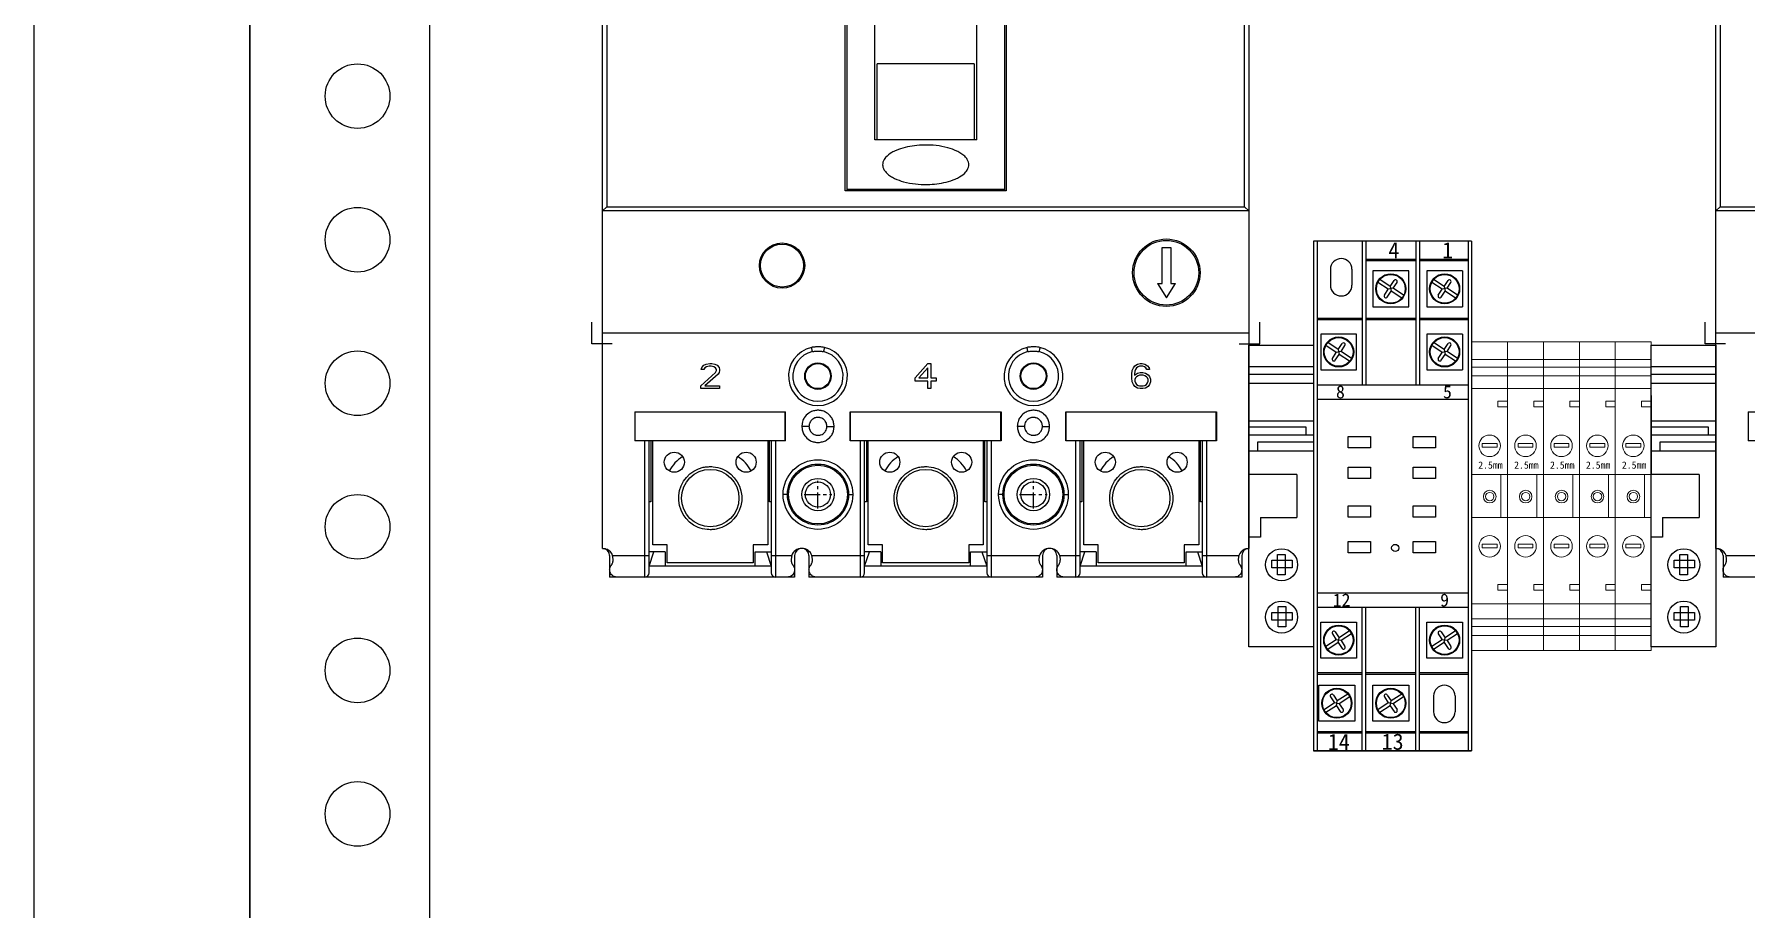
# Model space of a CAD drawing. Extents: x 1413997 to 1414797, y 398094 to 400294.
# Drawn here: x 1413996.5 to 1414234.8, y 399116 to 399237.8 of the extents above; entities that cross this region are included whole.
import ezdxf

# ---------------------------------------------------------------- set-up
doc = ezdxf.new("R2010")
doc.units = 0
doc.header["$MEASUREMENT"] = 0
doc.linetypes.add('CENTER', pattern=[2, 1.25, -0.25, 0.25, -0.25])
for name, color, linetype in [('LY-JS-BJ', 7, 'Continuous'), ('LY-JS-YQJ', 7, 'Continuous'), ('LY-SJ-YQJ', 7, 'Continuous'), ('布置图', 20, 'Continuous')]:
    doc.layers.add(name, color=color, linetype=linetype)
doc.layers.add('LY-二次控制图', color=7, linetype='Continuous', lineweight=18)

# ---------------------------------------------------------------- blocks, each defined once
blk = doc.blocks.new('HH52P')
at = {"layer": 'LY-JS-YQJ'}
for p, q in [((0, 71), (0, 0)), ((22, 71), (0, 71)), ((0, 71), (0, 68.5)), ((0.5, 71), (0.5, 0)), ((6.75, 71), (6.75, 51)), ((7.25, 71), (7.25, 51)), ((14.25, 71), (14.25, 51)), ((14.75, 71), (14.75, 51)), ((21.5, 71), (21.5, 0)), ((22, 71), (22, 0)), ((2.34, 67.09), (2.34, 64.88)), ((5.34, 67.09), (5.34, 64.88)), ((7.25, 68.5), (14.25, 68.5)), ((7.25, 68.3), (14.25, 68.3)), ((8.24, 66.87), (8.24, 61.87)), ((13.24, 66.87), (8.24, 66.87)), ((13.24, 61.87), (13.24, 66.87)), ((14.75, 68.5), (21.5, 68.5)), ((14.75, 68.3), (21.5, 68.3)), ((20.74, 66.87), (15.74, 66.87)), ((15.74, 66.87), (15.74, 61.87)), ((20.74, 66.87), (20.74, 61.87)), ((10.4, 64.3), (8.95, 65.27)), ((10.67, 64.71), (9.21, 65.67)), ((11.07, 64.44), (10.4, 64.3)), ((10.67, 64.71), (11.21, 65.53)), ((10.67, 64.71), (10.8, 64.04)), ((11.07, 64.44), (11.61, 65.26)), ((12.53, 63.48), (11.07, 64.44)), ((17.9, 64.3), (16.45, 65.27)), ((18.17, 64.71), (16.71, 65.67)), ((18.57, 64.44), (17.9, 64.3)), ((18.17, 64.71), (18.71, 65.53)), ((18.17, 64.71), (18.3, 64.04)), ((18.57, 64.44), (19.11, 65.26)), ((20.03, 63.48), (18.57, 64.44)), ((9.86, 63.48), (10.4, 64.3)), ((10.26, 63.22), (10.8, 64.04)), ((12.26, 63.08), (10.8, 64.04)), ((17.36, 63.48), (17.9, 64.3)), ((17.76, 63.22), (18.3, 64.04)), ((19.76, 63.08), (18.3, 64.04)), ((0.5, 60.3), (6.75, 60.3)), ((0.5, 60.1), (6.75, 60.1)), ((7.25, 60.3), (14.25, 60.3)), ((7.25, 60.1), (14.25, 60.1)), ((8.24, 61.87), (13.24, 61.87)), ((14.75, 60.3), (21.5, 60.3)), ((14.75, 60.1), (21.5, 60.1)), ((15.74, 61.87), (20.74, 61.87)), ((0.99, 58.07), (0.99, 53.07)), ((5.99, 58.07), (0.99, 58.07)), ((5.99, 53.07), (5.99, 58.07)), ((15.74, 58.07), (15.74, 53.07)), ((20.74, 58.07), (15.74, 58.07)), ((20.74, 58.07), (20.74, 53.07)), ((3.15, 55.51), (1.7, 56.47)), ((3.42, 55.91), (1.96, 56.87)), ((2.61, 54.68), (3.15, 55.51)), ((3.01, 54.42), (3.55, 55.24)), ((3.82, 55.64), (3.15, 55.51)), ((3.42, 55.91), (3.96, 56.73)), ((3.42, 55.91), (3.55, 55.24)), ((5.01, 54.28), (3.55, 55.24)), ((3.82, 55.64), (4.36, 56.46)), ((5.28, 54.68), (3.82, 55.64)), ((17.9, 55.51), (16.45, 56.47)), ((18.17, 55.91), (16.71, 56.87)), ((17.36, 54.68), (17.9, 55.51)), ((17.76, 54.42), (18.3, 55.24)), ((18.57, 55.64), (17.9, 55.51)), ((18.17, 55.91), (18.71, 56.73)), ((18.17, 55.91), (18.3, 55.24)), ((19.76, 54.28), (18.3, 55.24)), ((18.57, 55.64), (19.11, 56.46)), ((20.03, 54.68), (18.57, 55.64)), ((0.99, 53.07), (5.99, 53.07)), ((15.74, 53.07), (20.74, 53.07)), ((0.5, 51), (21.5, 51)), ((0.5, 49), (21.5, 49)), ((0.5, 22), (21.5, 22)), ((0.5, 20), (21.5, 20)), ((6.75, 0), (6.75, 20)), ((7.25, 0), (7.25, 20)), ((14.25, 0), (14.25, 20)), ((14.75, 0), (14.75, 20)), ((0.99, 17.93), (5.99, 17.93)), ((0.99, 12.93), (0.99, 17.93)), ((5.01, 16.72), (3.55, 15.76)), ((5.99, 17.93), (5.99, 12.93)), ((15.74, 17.93), (20.74, 17.93)), ((15.74, 12.93), (15.74, 17.93)), ((19.76, 16.72), (18.3, 15.76)), ((20.74, 17.93), (20.74, 12.93)), ((3.15, 15.49), (1.7, 14.53)), ((3.42, 15.09), (1.96, 14.13)), ((2.61, 16.32), (3.15, 15.49)), ((3.01, 16.58), (3.55, 15.76)), ((3.82, 15.36), (3.15, 15.49)), ((3.42, 15.09), (3.55, 15.76)), ((3.42, 15.09), (3.96, 14.27)), ((5.28, 16.32), (3.82, 15.36)), ((3.82, 15.36), (4.36, 14.54)), ((17.9, 15.49), (16.45, 14.53)), ((18.17, 15.09), (16.71, 14.13)), ((17.36, 16.32), (17.9, 15.49)), ((17.76, 16.58), (18.3, 15.76)), ((18.57, 15.36), (17.9, 15.49)), ((18.17, 15.09), (18.3, 15.76)), ((18.17, 15.09), (18.71, 14.27)), ((20.03, 16.32), (18.57, 15.36)), ((18.57, 15.36), (19.11, 14.54)), ((5.99, 12.93), (0.99, 12.93)), ((20.74, 12.93), (15.74, 12.93)), ((0.5, 10.9), (6.75, 10.9)), ((0.5, 10.7), (6.75, 10.7)), ((7.25, 10.9), (14.25, 10.9)), ((7.25, 10.7), (14.25, 10.7)), ((14.75, 10.9), (21.5, 10.9)), ((14.75, 10.7), (21.5, 10.7)), ((0.74, 9.13), (5.74, 9.13)), ((0.74, 4.13), (0.74, 9.13)), ((2.36, 7.52), (2.9, 6.7)), ((2.76, 7.78), (3.3, 6.96)), ((4.76, 7.92), (3.3, 6.96)), ((5.03, 7.52), (3.57, 6.56)), ((5.74, 9.13), (5.74, 4.13)), ((8.24, 4.13), (8.24, 9.13)), ((8.24, 9.13), (13.24, 9.13)), ((9.86, 7.52), (10.4, 6.7)), ((10.26, 7.78), (10.8, 6.96)), ((12.26, 7.92), (10.8, 6.96)), ((12.53, 7.52), (11.07, 6.56)), ((13.24, 9.13), (13.24, 4.13)), ((16.7, 7.65), (16.7, 5.44)), ((19.7, 7.65), (19.7, 5.44)), ((2.9, 6.7), (1.45, 5.73)), ((3.17, 6.29), (1.71, 5.33)), ((3.57, 6.56), (2.9, 6.7)), ((3.17, 6.29), (3.3, 6.96)), ((3.17, 6.29), (3.71, 5.47)), ((3.57, 6.56), (4.11, 5.74)), ((10.4, 6.7), (8.95, 5.73)), ((10.67, 6.29), (9.21, 5.33)), ((11.07, 6.56), (10.4, 6.7)), ((10.67, 6.29), (10.8, 6.96)), ((10.67, 6.29), (11.21, 5.47)), ((11.07, 6.56), (11.61, 5.74)), ((0.5, 2.7), (6.75, 2.7)), ((0.5, 2.5), (6.75, 2.5)), ((5.74, 4.13), (0.74, 4.13)), ((7.25, 2.7), (14.25, 2.7)), ((7.25, 2.5), (14.25, 2.5)), ((13.24, 4.13), (8.24, 4.13)), ((14.75, 2.7), (21.5, 2.7)), ((14.75, 2.5), (21.5, 2.5)), ((0, 0), (22, 0)), ((22, 0), (0, 0))]:
    blk.add_line(p, q, dxfattribs=at)
for points in [[(4.81, 43.81), (7.91, 43.81), (7.91, 42.22), (4.81, 42.22)], [(13.87, 43.81), (16.97, 43.81), (16.97, 42.22), (13.87, 42.22)], [(4.81, 39.53), (7.91, 39.53), (7.91, 37.95), (4.81, 37.95)], [(13.87, 39.53), (16.97, 39.53), (16.97, 37.95), (13.87, 37.95)], [(4.81, 34.15), (7.91, 34.15), (7.91, 32.57), (4.81, 32.57)], [(13.87, 34.15), (16.97, 34.15), (16.97, 32.57), (13.87, 32.57)], [(4.81, 29.16), (7.91, 29.16), (7.91, 27.58), (4.81, 27.58)], [(13.87, 29.16), (16.97, 29.16), (16.97, 27.58), (13.87, 27.58)]]:
    blk.add_lwpolyline(points, close=True, dxfattribs=at)
for centre, radius in [((10.74, 64.37), 2.09), ((10.74, 64.37), 2), ((18.24, 64.37), 2.09), ((18.24, 64.37), 2), ((3.49, 55.57), 2.09), ((3.49, 55.57), 2), ((18.24, 55.57), 2.09), ((18.24, 55.57), 2), ((11.36, 28.27), 0.5), ((3.49, 15.43), 2.09), ((3.49, 15.43), 2), ((18.24, 15.43), 2.09), ((18.24, 15.43), 2), ((3.24, 6.63), 2.09), ((3.24, 6.63), 2), ((10.74, 6.63), 2.09), ((10.74, 6.63), 2)]:
    blk.add_circle(centre, radius, dxfattribs=at)
for centre, radius, start, end in [((3.84, 67.09), 1.5, 0, 180), ((3.84, 64.88), 1.5, 180, 0), ((11.41, 65.39), 0.24, 326.5949, 146.5949), ((18.91, 65.39), 0.24, 326.5949, 146.5949), ((10.06, 63.35), 0.24, 146.5949, 326.5949), ((17.56, 63.35), 0.24, 146.5949, 326.5949), ((4.16, 56.6), 0.24, 326.5949, 146.5949), ((18.91, 56.6), 0.24, 326.5949, 146.5949), ((2.81, 54.55), 0.24, 146.5949, 326.5949), ((17.56, 54.55), 0.24, 146.5949, 326.5949), ((2.81, 16.45), 0.24, 33.4051, 213.4051), ((17.56, 16.45), 0.24, 33.4051, 213.4051), ((4.16, 14.4), 0.24, 213.4051, 33.4051), ((18.91, 14.4), 0.24, 213.4051, 33.4051), ((2.56, 7.65), 0.24, 33.4051, 213.4051), ((10.06, 7.65), 0.24, 33.4051, 213.4051), ((18.2, 7.65), 1.5, 0, 180), ((3.91, 5.61), 0.24, 213.4051, 33.4051), ((11.41, 5.61), 0.24, 213.4051, 33.4051), ((18.2, 5.44), 1.5, 180, 0)]:
    blk.add_arc(centre, radius, start, end, dxfattribs=at)
for s, insert, char_height, width, attachment_point in [('{\\fSimSun|b0|i0|c134|p2;4}', (10.4, 70.88), 2.25, 1.0919, 1), ('{\\fSimSun|b0|i0|c134|p2;1}', (17.9, 70.88), 2.25, 1.0919, 1), ('{\\fSimSun|b0|i0|c134|p2;8}', (3.12, 50.91), 1.8, 0.8735, 1), ('{\\fSimSun|b0|i0|c134|p2;5}', (18.02, 50.91), 1.8, 0.8735, 1), ('{\\fSimSun|b0|i0|c134|p2;12}', (2.68, 21.91), 1.8, 0.8735, 1), ('{\\fSimSun|b0|i0|c134|p2;9}', (17.62, 21.91), 1.8, 0.8735, 1), ('{\\fSimSun|b0|i0|c134|p2;14}', (1.97, 0.12), 2.25, 1.0919, 7), ('{\\fSimSun|b0|i0|c134|p2;13}', (9.47, 0.12), 2.25, 1.0919, 7)]:
    blk.add_mtext(s, dxfattribs=dict(at, insert=insert, char_height=char_height, width=width, attachment_point=attachment_point))
blk = doc.blocks.new('端子堵头')
at = {"layer": 'LY-JS-YQJ'}
for p, q in [((0, 39.03), (9, 39.03)), ((0, 37.96), (9, 37.96)), ((0, 36.73), (9, 36.73)), ((0, 35), (0, 24)), ((9, 35), (9, 24)), ((9, 34.58), (9, 33.47)), ((0, 31.48), (9, 31.48)), ((7.97, 30.59), (0, 30.59)), ((0, 29.53), (9, 29.53)), ((7.97, 29.53), (7.97, 30.59)), ((0, 27.32), (9, 27.32)), ((1.25, 27.32), (1.25, 28.56)), ((1.25, 28.56), (9, 28.56)), ((6.66, 24), (0, 24)), ((6.66, 24), (6.66, 18)), ((1.59, 18), (1.59, 15.27)), ((1.59, 18), (6.66, 18)), ((1.59, 15.27), (0, 15.27))]:
    blk.add_line(p, q, dxfattribs=at)
for points in [[(0, 42), (9, 42), (9, 0), (0, 0)], [(3.2, 12.05), (6.01, 12.05), (6.01, 10.99), (3.2, 10.99)], [(5.06, 12.84), (5.06, 10.03), (3.99, 10.03), (3.99, 12.84)], [(5.13, 5.6), (5.13, 2.79), (4.06, 2.79), (4.06, 5.6)], [(3.2, 4.76), (6.01, 4.76), (6.01, 3.69), (3.2, 3.69)]]:
    blk.add_lwpolyline(points, close=True, dxfattribs=at)
for centre in [(4.54, 11.43), (4.54, 4.14)]:
    blk.add_circle(centre, 2.23, dxfattribs=at)
blk = doc.blocks.new('A$C567806E4')
for p, q in [((0, 40.53), (5, 40.53)), ((5, 40.53), (10, 40.53)), ((10, 40.53), (15, 40.53)), ((15, 40.53), (20, 40.53)), ((20, 40.53), (25, 40.53)), ((0, 39.46), (5, 39.46)), ((0, 38.23), (5, 38.23)), ((5, 39.46), (10, 39.46)), ((5, 38.23), (10, 38.23)), ((10, 39.46), (15, 39.46)), ((10, 38.23), (15, 38.23)), ((15, 39.46), (20, 39.46)), ((15, 38.23), (20, 38.23)), ((20, 39.46), (25, 39.46)), ((20, 38.23), (25, 38.23)), ((5, 34.71), (3.66, 34.71)), ((3.66, 34.71), (3.66, 33.93)), ((3.66, 33.93), (5, 33.93)), ((5, 33.93), (5, 32.82)), ((10, 34.71), (8.66, 34.71)), ((8.66, 34.71), (8.66, 33.93)), ((8.66, 33.93), (10, 33.93)), ((10, 33.93), (10, 32.82)), ((15, 34.71), (13.66, 34.71)), ((13.66, 34.71), (13.66, 33.93)), ((13.66, 33.93), (15, 33.93)), ((15, 33.93), (15, 32.82)), ((20, 34.71), (18.66, 34.71)), ((18.66, 34.71), (18.66, 33.93)), ((18.66, 33.93), (20, 33.93)), ((20, 33.93), (20, 32.82)), ((25, 34.71), (23.66, 34.71)), ((23.66, 34.71), (23.66, 33.93)), ((23.66, 33.93), (25, 33.93)), ((25, 33.93), (25, 32.82)), ((0, 24.5), (5, 24.5)), ((4.07, 24.5), (4.07, 18.5)), ((5, 24.5), (10, 24.5)), ((9.07, 24.5), (9.07, 18.5)), ((10, 24.5), (15, 24.5)), ((14.07, 24.5), (14.07, 18.5)), ((15, 24.5), (20, 24.5)), ((19.07, 24.5), (19.07, 18.5)), ((20, 24.5), (25, 24.5)), ((24.07, 24.5), (24.07, 18.5)), ((0, 18.5), (5, 18.5)), ((5, 18.5), (10, 18.5)), ((10, 18.5), (15, 18.5)), ((15, 18.5), (20, 18.5)), ((20, 18.5), (25, 18.5)), ((5, 9.17), (3.66, 9.17)), ((3.66, 9.17), (3.66, 8.39)), ((3.66, 8.39), (5, 8.39)), ((10, 9.17), (8.66, 9.17)), ((8.66, 9.17), (8.66, 8.39)), ((8.66, 8.39), (10, 8.39)), ((15, 9.17), (13.66, 9.17)), ((13.66, 9.17), (13.66, 8.39)), ((13.66, 8.39), (15, 8.39)), ((20, 9.17), (18.66, 9.17)), ((18.66, 9.17), (18.66, 8.39)), ((18.66, 8.39), (20, 8.39)), ((25, 9.17), (23.66, 9.17)), ((23.66, 9.17), (23.66, 8.39)), ((23.66, 8.39), (25, 8.39)), ((0, 4.38), (5, 4.38)), ((0, 3.31), (5, 3.31)), ((5, 4.38), (10, 4.38)), ((5, 3.31), (10, 3.31)), ((10, 4.38), (15, 4.38)), ((10, 3.31), (15, 3.31)), ((15, 4.38), (20, 4.38)), ((15, 3.31), (20, 3.31)), ((20, 4.38), (25, 4.38)), ((20, 3.31), (25, 3.31)), ((0, 2.08), (5, 2.08)), ((5, 2.08), (10, 2.08)), ((10, 2.08), (15, 2.08)), ((15, 2.08), (20, 2.08)), ((20, 2.08), (25, 2.08))]:
    blk.add_line(p, q)
for points in [[(0, 43), (5, 43), (5, 0), (0, 0)], [(5, 43), (10, 43), (10, 0), (5, 0)], [(10, 43), (15, 43), (15, 0), (10, 0)], [(15, 43), (20, 43), (20, 0), (15, 0)], [(20, 43), (25, 43), (25, 0), (20, 0)], [(0, 36.5), (5, 36.5), (5, 6.5), (0, 6.5)], [(5, 36.5), (10, 36.5), (10, 6.5), (5, 6.5)], [(10, 36.5), (15, 36.5), (15, 6.5), (10, 6.5)], [(15, 36.5), (20, 36.5), (20, 6.5), (15, 6.5)], [(20, 36.5), (25, 36.5), (25, 6.5), (20, 6.5)], [(1.47, 28.8), (3.53, 28.8), (3.53, 28.29), (1.47, 28.29)], [(6.47, 28.8), (8.53, 28.8), (8.53, 28.29), (6.47, 28.29)], [(11.47, 28.8), (13.53, 28.8), (13.53, 28.29), (11.47, 28.29)], [(16.47, 28.8), (18.53, 28.8), (18.53, 28.29), (16.47, 28.29)], [(21.47, 28.8), (23.53, 28.8), (23.53, 28.29), (21.47, 28.29)], [(1.47, 14.79), (3.53, 14.79), (3.53, 14.27), (1.47, 14.27)], [(6.47, 14.79), (8.53, 14.79), (8.53, 14.27), (6.47, 14.27)], [(11.47, 14.79), (13.53, 14.79), (13.53, 14.27), (11.47, 14.27)], [(16.47, 14.79), (18.53, 14.79), (18.53, 14.27), (16.47, 14.27)], [(21.47, 14.79), (23.53, 14.79), (23.53, 14.27), (21.47, 14.27)]]:
    blk.add_lwpolyline(points, close=True)
for centre, radius in [((2.5, 28.5), 1.5), ((7.5, 28.5), 1.5), ((12.5, 28.5), 1.5), ((17.5, 28.5), 1.5), ((22.5, 28.5), 1.5), ((2.52, 21.42), 0.879), ((2.52, 21.42), 0.879), ((2.52, 21.42), 0.59), ((7.52, 21.42), 0.879), ((7.52, 21.42), 0.879), ((7.52, 21.42), 0.59), ((12.52, 21.42), 0.879), ((12.52, 21.42), 0.879), ((12.52, 21.42), 0.59), ((17.52, 21.42), 0.879), ((17.52, 21.42), 0.879), ((17.52, 21.42), 0.59), ((22.52, 21.42), 0.879), ((22.52, 21.42), 0.879), ((22.52, 21.42), 0.59), ((2.5, 14.5), 1.5), ((7.5, 14.5), 1.5), ((12.5, 14.5), 1.5), ((17.5, 14.5), 1.5), ((22.5, 14.5), 1.5)]:
    blk.add_circle(centre, radius)
at = {"char_height": 1, "width": 2.5692, "attachment_point": 1}
for insert in [(0.91, 26.31), (5.91, 26.31), (10.91, 26.31), (15.91, 26.31), (20.91, 26.31)]:
    blk.add_mtext('2.5mm', dxfattribs=dict(at, insert=insert))
blk = doc.blocks.new('A$C4B0B1584')
at = {"layer": 'LY-二次控制图', "color": 0, "lineweight": -3}
for name, p in [('HH52P', (9, -35.5)), ('A$C567806E4', (31, -21.5))]:
    blk.add_blockref(name, p, dxfattribs=at)
at = {"layer": 'LY-二次控制图', "lineweight": -3}
for p in [(0, -21), (56, -21)]:
    blk.add_blockref('端子堵头', p, dxfattribs=at)
blk = doc.blocks.new('A$Ca3bbfdd2')
at = {"color": 0, "linetype": 'ByBlock', "lineweight": -2}
for p, q in [((1.5, -116.5), (1.5, 30.5)), ((91.5, 30.5), (91.5, -116.5)), ((2.1, -15.1), (2.1, -68.9)), ((90.9, -68.9), (90.9, -15.1)), ((35.3, -66.7), (35.3, -17.8)), ((35.5, -18), (35.5, -66.7)), ((57.5, -66.7), (57.5, -18)), ((57.7, -17.8), (57.7, -66.7)), ((39.4, -59.6), (39.4, -26.15)), ((53.6, -59.6), (53.6, -26.15)), ((53.25, -48.98), (39.75, -48.98)), ((39.75, -59.6), (39.75, -48.98)), ((53.25, -48.98), (53.25, -59.6)), ((53.6, -59.6), (39.4, -59.6)), ((57.7, -66.7), (35.3, -66.7)), ((57.5, -66.5), (35.5, -66.5)), ((1.5, -69.5), (2.1, -68.9)), ((2.1, -68.9), (90.9, -68.9)), ((91.5, -69.5), (90.9, -68.9)), ((91.5, -69.5), (1.5, -69.5)), ((79.4, -79.6), (79.4, -74.6)), ((79.4, -74.6), (80.6, -74.6)), ((80.6, -74.6), (80.6, -79.6)), ((75.34, -78.68), (75.53, -78.65)), ((78.75, -79.6), (80, -81.6)), ((78.75, -79.6), (79.4, -79.6)), ((80, -81.6), (81.25, -79.6)), ((80.6, -79.6), (81.25, -79.6)), ((84.47, -78.65), (84.66, -78.68)), ((91.5, -86.5), (1.5, -86.5)), ((15.19, -93.88), (17.23, -92.02)), ((15.26, -91.57), (15.33, -91.28)), ((15.62, -91.57), (15.26, -91.57)), ((15.33, -91.28), (15.62, -90.98)), ((15.62, -90.98), (15.92, -90.83)), ((15.77, -91.35), (15.62, -91.57)), ((15.99, -91.2), (15.77, -91.35)), ((17.59, -92.24), (15.77, -93.88)), ((15.92, -90.83), (16.43, -90.75)), ((16.35, -91.13), (15.99, -91.2)), ((16.65, -91.13), (16.35, -91.13)), ((16.43, -90.75), (16.72, -90.75)), ((17.01, -91.2), (16.65, -91.13)), ((16.72, -90.75), (17.16, -90.83)), ((17.23, -91.35), (17.01, -91.2)), ((17.16, -90.83), (17.45, -90.98)), ((17.37, -91.57), (17.23, -91.35)), ((17.23, -92.02), (17.37, -91.72)), ((17.37, -91.72), (17.37, -91.57)), ((17.45, -90.98), (17.74, -91.28)), ((17.74, -92.02), (17.59, -92.24)), ((17.74, -91.28), (17.81, -91.57)), ((17.81, -91.72), (17.74, -92.02)), ((17.81, -91.57), (17.81, -91.72)), ((45.04, -92.76), (46.79, -90.75)), ((45.04, -93.21), (45.04, -92.76)), ((46.79, -91.35), (45.55, -92.76)), ((45.55, -92.76), (46.79, -92.76)), ((46.79, -90.75), (47.23, -90.75)), ((46.79, -92.76), (46.79, -91.35)), ((47.23, -90.75), (47.23, -92.76)), ((47.23, -92.76), (47.96, -92.76)), ((47.96, -92.76), (47.96, -93.21)), ((75.19, -92.24), (75.26, -91.72)), ((75.19, -92.76), (75.19, -92.24)), ((75.26, -93.29), (75.19, -92.76)), ((75.26, -91.72), (75.41, -91.35)), ((75.41, -91.35), (75.62, -91.05)), ((75.62, -91.8), (75.55, -92.24)), ((75.55, -92.39), (75.99, -92.09)), ((75.55, -92.24), (75.55, -92.39)), ((75.62, -91.05), (75.99, -90.83)), ((75.7, -91.57), (75.62, -91.8)), ((75.7, -92.76), (75.62, -92.99)), ((75.84, -91.35), (75.7, -91.57)), ((75.84, -92.62), (75.7, -92.76)), ((76.06, -91.2), (75.84, -91.35)), ((76.06, -92.47), (75.84, -92.62)), ((75.99, -90.83), (76.35, -90.75)), ((75.99, -92.09), (76.35, -92.02)), ((76.28, -91.13), (76.06, -91.2)), ((76.28, -92.39), (76.06, -92.47)), ((76.72, -91.13), (76.28, -91.13)), ((76.79, -92.39), (76.28, -92.39)), ((76.35, -90.75), (76.65, -90.75)), ((76.35, -92.02), (76.72, -92.02)), ((76.65, -90.75), (77.01, -90.83)), ((76.94, -91.2), (76.72, -91.13)), ((76.72, -92.02), (77.08, -92.09)), ((77.01, -92.47), (76.79, -92.39)), ((77.16, -91.35), (76.94, -91.2)), ((77.01, -90.83), (77.37, -91.05)), ((77.23, -92.62), (77.01, -92.47)), ((77.08, -92.09), (77.45, -92.32)), ((77.3, -91.57), (77.16, -91.35)), ((77.37, -92.76), (77.23, -92.62)), ((77.67, -91.57), (77.3, -91.57)), ((77.37, -91.05), (77.59, -91.35)), ((77.45, -92.99), (77.37, -92.76)), ((77.45, -92.32), (77.67, -92.54)), ((77.59, -91.35), (77.67, -91.57)), ((77.67, -92.54), (77.81, -92.91)), ((77.81, -92.91), (77.81, -93.29)), ((15.19, -94.25), (15.19, -93.88)), ((17.81, -94.25), (15.19, -94.25)), ((15.77, -93.88), (17.81, -93.88)), ((17.81, -93.88), (17.81, -94.25)), ((46.79, -93.21), (45.04, -93.21)), ((46.79, -94.25), (46.79, -93.21)), ((47.23, -94.25), (46.79, -94.25)), ((47.23, -93.21), (47.23, -94.25)), ((47.96, -93.21), (47.23, -93.21)), ((75.41, -93.66), (75.26, -93.29)), ((75.62, -93.96), (75.41, -93.66)), ((75.62, -92.99), (75.62, -93.21)), ((75.62, -93.21), (75.7, -93.43)), ((75.99, -94.18), (75.62, -93.96)), ((75.7, -93.43), (75.84, -93.66)), ((75.84, -93.66), (76.06, -93.81)), ((76.35, -94.25), (75.99, -94.18)), ((76.06, -93.81), (76.28, -93.88)), ((76.28, -93.88), (76.79, -93.88)), ((76.72, -94.25), (76.35, -94.25)), ((77.08, -94.18), (76.72, -94.25)), ((76.79, -93.88), (77.01, -93.81)), ((77.01, -93.81), (77.23, -93.66)), ((77.45, -93.96), (77.08, -94.18)), ((77.23, -93.66), (77.37, -93.43)), ((77.37, -93.43), (77.45, -93.21)), ((77.45, -93.21), (77.45, -92.99)), ((77.67, -93.66), (77.45, -93.96)), ((77.81, -93.29), (77.67, -93.66)), ((6, -97.5), (6, -101.5)), ((6, -97.5), (27, -97.5)), ((6.05, -101.5), (6.05, -97.5)), ((26.95, -101.5), (26.95, -97.5)), ((27, -101.5), (27, -97.5)), ((36, -101.5), (36, -97.5)), ((36, -97.5), (57, -97.5)), ((36.05, -101.5), (36.05, -97.5)), ((56.95, -101.5), (56.95, -97.5)), ((57, -97.5), (57, -101.5)), ((66, -101.5), (66, -97.5)), ((66, -97.5), (87, -97.5)), ((66.05, -101.5), (66.05, -97.5)), ((86.95, -101.5), (86.95, -97.5)), ((87, -97.5), (87, -101.5)), ((6, -99), (6.05, -99)), ((26.95, -99), (27, -99)), ((30.25, -99.5), (29.25, -99.5)), ((32.75, -99.5), (33.75, -99.5)), ((36.05, -99), (36, -99)), ((57, -99), (56.95, -99)), ((60.25, -99.5), (59.25, -99.5)), ((62.75, -99.5), (63.75, -99.5)), ((66, -99), (66.05, -99)), ((86.95, -99), (87, -99)), ((27, -101.5), (6, -101.5)), ((7.4, -120.5), (7.4, -101.5)), ((8, -119.9), (8, -101.5)), ((8.25, -101.5), (8.25, -110)), ((8.5, -116), (8.5, -101.5)), ((24.5, -101.5), (24.5, -116)), ((24.75, -110), (24.75, -101.5)), ((25, -101.5), (25, -119.9)), ((25.6, -101.5), (25.6, -120.5)), ((57, -101.5), (36, -101.5)), ((37.4, -120.5), (37.4, -101.5)), ((38, -119.9), (38, -101.5)), ((38.25, -101.5), (38.25, -110)), ((38.5, -116), (38.5, -101.5)), ((54.5, -101.5), (54.5, -116)), ((54.75, -110), (54.75, -101.5)), ((55, -101.5), (55, -119.9)), ((55.6, -101.5), (55.6, -120.5)), ((87, -101.5), (66, -101.5)), ((67.4, -120.5), (67.4, -101.5)), ((68, -119.9), (68, -101.5)), ((68.25, -101.5), (68.25, -110)), ((68.5, -116), (68.5, -101.5)), ((84.5, -101.5), (84.5, -116)), ((84.75, -110), (84.75, -101.5)), ((85, -101.5), (85, -119.9)), ((85.6, -101.5), (85.6, -120.5)), ((27.25, -109), (26.65, -109)), ((35.75, -109), (36.35, -109)), ((57.25, -109), (56.65, -109)), ((65.75, -109), (66.35, -109)), ((8.25, -110), (8, -110)), ((25, -110), (24.75, -110)), ((38.25, -110), (38, -110)), ((55, -110), (54.75, -110)), ((68.25, -110), (68, -110)), ((85, -110), (84.75, -110)), ((10.5, -116), (8.5, -116)), ((10.5, -118.5), (10.5, -116)), ((22.5, -116), (22.5, -118.5)), ((24.5, -116), (22.5, -116)), ((40.5, -116), (38.5, -116)), ((40.5, -118.5), (40.5, -116)), ((52.5, -116), (52.5, -118.5)), ((54.5, -116), (52.5, -116)), ((70.5, -116), (68.5, -116)), ((70.5, -118.5), (70.5, -116)), ((82.5, -116), (82.5, -118.5)), ((84.5, -116), (82.5, -116)), ((2.5, -117.5), (2.5, -120.5)), ((3, -118), (2.91, -117.5)), ((2.91, -117.5), (8, -117.5)), ((10.25, -117), (8, -117)), ((8, -119), (8.67, -117)), ((25, -119), (8, -119)), ((10.25, -117), (10.25, -119)), ((22.5, -118.5), (10.5, -118.5)), ((22.75, -117), (25, -117)), ((22.75, -119), (22.75, -117)), ((24.33, -117), (25, -119)), ((25, -117.5), (27.84, -117.5)), ((27.84, -117.5), (27.75, -118)), ((28.25, -117.5), (28.25, -120.5)), ((30.25, -117.5), (30.25, -120.5)), ((30.75, -118), (30.66, -117.5)), ((30.66, -117.5), (38, -117.5)), ((40.25, -117), (38, -117)), ((38, -119), (38.67, -117)), ((55, -119), (38, -119)), ((40.25, -117), (40.25, -119)), ((52.5, -118.5), (40.5, -118.5)), ((52.75, -119), (52.75, -117)), ((52.75, -117), (55, -117)), ((54.33, -117), (55, -119)), ((55, -117.5), (62.34, -117.5)), ((62.34, -117.5), (62.25, -118)), ((62.75, -117.5), (62.75, -120.5)), ((64.75, -117.5), (64.75, -120.5)), ((65.25, -118), (65.16, -117.5)), ((65.16, -117.5), (68, -117.5)), ((70.25, -117), (68, -117)), ((68, -119), (68.67, -117)), ((85, -119), (68, -119)), ((70.25, -117), (70.25, -119)), ((82.5, -118.5), (70.5, -118.5)), ((82.75, -119), (82.75, -117)), ((82.75, -117), (85, -117)), ((84.33, -117), (85, -119)), ((85, -117.5), (90.09, -117.5)), ((90.09, -117.5), (90, -118)), ((90.5, -117.5), (90.5, -120.5)), ((28.25, -120.5), (2.5, -120.5)), ((7.5, -120.5), (7.5, -120.5)), ((7.5, -120.5), (7.5, -120.5)), ((25.5, -120.5), (25.5, -120.5)), ((25.5, -120.5), (25.5, -120.5)), ((62.75, -120.5), (30.25, -120.5)), ((37.5, -120.5), (37.5, -120.5)), ((37.5, -120.5), (37.5, -120.5)), ((55.5, -120.5), (55.5, -120.5)), ((55.5, -120.5), (55.5, -120.5)), ((90.5, -120.5), (64.75, -120.5)), ((67.5, -120.5), (67.5, -120.5)), ((67.5, -120.5), (67.5, -120.5)), ((85.5, -120.5), (85.5, -120.5)), ((85.5, -120.5), (85.5, -120.5))]:
    blk.add_line(p, q, dxfattribs=at)
at = {"color": 1, "linetype": 'CENTER', "ltscale": 1.778}
for p, q in [((31.5, -110.93), (31.5, -107.08)), ((61.5, -110.93), (61.5, -107.08)), ((29.57, -109), (33.42, -109)), ((59.57, -109), (63.42, -109))]:
    blk.add_line(p, q, dxfattribs=at)
at = {"color": 0, "linetype": 'ByBlock', "lineweight": -2}
for points in [[(52.5, -63.05, 0.025523), (52.45, -62.72, 0.089607), (52.28, -62.31, 0.061233), (51.93, -61.88, 0.048495), (51.41, -61.47, 0.034546), (50.83, -61.15, 0.044097), (49.58, -60.69, 0.069945), (46.28, -60.31, 0.05583), (43.64, -60.64, 0.041461), (42.38, -61.06, 0.028712), (41.78, -61.35, 0.081107), (40.92, -62.05, 0.040581), (40.72, -62.31, 0.089511), (40.55, -62.72, 0.025509), (40.5, -63.05)], [(40.5, -63.05, 0.025523), (40.55, -63.39, 0.089607), (40.72, -63.79, 0.061234), (41.07, -64.22, 0.048494), (41.59, -64.64, 0.034546), (42.17, -64.96, 0.044097), (43.42, -65.42, 0.069945), (46.72, -65.8, 0.05583), (49.36, -65.47, 0.041461), (50.62, -65.05, 0.028712), (51.22, -64.75, 0.081107), (52.08, -64.06, 0.040581), (52.28, -63.79, 0.089511), (52.45, -63.39, 0.025509), (52.5, -63.05)], [(32.4, -88.5, 0.004942), (32.06, -88.46, 0.013436), (31.73, -88.43, 0.029366), (31.28, -88.43, 0.009936), (31.05, -88.45, 0.005927), (30.82, -88.48, 0.003286), (30.6, -88.5)], [(30.73, -89.09, -0.002261), (30.92, -89.06, -0.009008), (31.16, -89.03, -0.01632), (31.41, -89.01, -0.038101), (31.79, -89.02, -0.011683), (31.98, -89.04, -0.005789), (32.17, -89.07, -0.001444), (32.27, -89.09)], [(62.4, -88.5, 0.004927), (62.06, -88.46, 0.013397), (61.72, -88.43, 0.029375), (61.27, -88.43, 0.009971), (61.05, -88.45, 0.005947), (60.82, -88.48, 0.003297), (60.6, -88.5)], [(60.73, -89.09, -0.002261), (60.92, -89.06, -0.009008), (61.16, -89.03, -0.016321), (61.41, -89.01, -0.038103), (61.79, -89.02, -0.011683), (61.98, -89.04, -0.005789), (62.17, -89.07, -0.001444), (62.27, -89.09)], [(31.5, -97.25, 0.0038), (31.28, -97.28, 0.01524), (31.01, -97.32, 0.027878), (30.74, -97.39, 0.080144), (30.21, -97.66, 0.093185), (29.59, -98.3, 0.081456), (29.36, -98.85, 0.019574), (29.31, -99.06, 0.011536), (29.28, -99.28, 0.0038), (29.25, -99.5)], [(33.75, -99.5, 0.0038), (33.72, -99.28, 0.01524), (33.68, -99.01, 0.027878), (33.61, -98.75, 0.080144), (33.34, -98.21, 0.093184), (32.7, -97.6, 0.081457), (32.15, -97.36, 0.019574), (31.94, -97.31, 0.011536), (31.72, -97.28, 0.0038), (31.5, -97.25)], [(61.5, -97.25, 0.0038), (61.28, -97.28, 0.01524), (61.01, -97.32, 0.027878), (60.74, -97.39, 0.080144), (60.21, -97.66, 0.093184), (59.59, -98.3, 0.081457), (59.36, -98.85, 0.019574), (59.31, -99.06, 0.011536), (59.28, -99.28, 0.0038), (59.25, -99.5)], [(63.75, -99.5, 0.0038), (63.72, -99.28, 0.01524), (63.68, -99.01, 0.027878), (63.61, -98.75, 0.080144), (63.34, -98.21, 0.093185), (62.7, -97.6, 0.081457), (62.15, -97.36, 0.019574), (61.94, -97.31, 0.011536), (61.72, -97.28, 0.0038), (61.5, -97.25)], [(29.25, -99.5, 0.0038), (29.28, -99.72, 0.01524), (29.32, -100, 0.027878), (29.39, -100.26, 0.080145), (29.66, -100.8, 0.093183), (30.3, -101.41, 0.081459), (30.85, -101.65, 0.019575), (31.06, -101.69, 0.011536), (31.28, -101.73, 0.0038), (31.5, -101.75)], [(31.5, -98.25, 0.0038), (31.38, -98.27, 0.01524), (31.23, -98.29, 0.027878), (31.08, -98.33, 0.080145), (30.78, -98.48, 0.093181), (30.44, -98.84, 0.081459), (30.31, -99.14, 0.019575), (30.28, -99.26, 0.011536), (30.26, -99.38, 0.0038), (30.25, -99.5)], [(30.25, -99.5, 0.0038), (30.26, -99.63, 0.015241), (30.29, -99.78, 0.027879), (30.33, -99.93, 0.080146), (30.48, -100.22, 0.093182), (30.83, -100.56, 0.081458), (31.14, -100.7, 0.019574), (31.26, -100.72, 0.011536), (31.38, -100.74, 0.0038), (31.5, -100.75)], [(32.75, -99.5, 0.0038), (32.74, -99.38, 0.015241), (32.71, -99.23, 0.027879), (32.67, -99.08, 0.080145), (32.52, -98.78, 0.093181), (32.17, -98.45, 0.081458), (31.86, -98.31, 0.019574), (31.74, -98.29, 0.011536), (31.62, -98.27, 0.0038), (31.5, -98.25)], [(31.5, -100.75, 0.0038), (31.62, -100.74, 0.015241), (31.77, -100.72, 0.027878), (31.92, -100.68, 0.080145), (32.22, -100.53, 0.093181), (32.56, -100.17, 0.081459), (32.69, -99.87, 0.019575), (32.72, -99.75, 0.011536), (32.74, -99.63, 0.0038), (32.75, -99.5)], [(31.5, -101.75, 0.0038), (31.72, -101.73, 0.015241), (31.99, -101.68, 0.027879), (32.26, -101.62, 0.080146), (32.79, -101.35, 0.093181), (33.41, -100.71, 0.081458), (33.64, -100.16, 0.019574), (33.69, -99.94, 0.011536), (33.72, -99.72, 0.0038), (33.75, -99.5)], [(59.25, -99.5, 0.0038), (59.28, -99.72, 0.015241), (59.32, -100, 0.027878), (59.39, -100.26, 0.080145), (59.66, -100.8, 0.093181), (60.3, -101.41, 0.081459), (60.85, -101.65, 0.019575), (61.06, -101.69, 0.011536), (61.28, -101.73, 0.0038), (61.5, -101.75)], [(61.5, -98.25, 0.0038), (61.38, -98.27, 0.015241), (61.23, -98.29, 0.027878), (61.08, -98.33, 0.080145), (60.78, -98.48, 0.093181), (60.44, -98.84, 0.081458), (60.31, -99.14, 0.019575), (60.28, -99.26, 0.011536), (60.26, -99.38, 0.0038), (60.25, -99.5)], [(60.25, -99.5, 0.0038), (60.26, -99.63, 0.015241), (60.29, -99.78, 0.027879), (60.33, -99.93, 0.080146), (60.48, -100.22, 0.093181), (60.83, -100.56, 0.081458), (61.14, -100.7, 0.019574), (61.26, -100.72, 0.011536), (61.38, -100.74, 0.0038), (61.5, -100.75)], [(62.75, -99.5, 0.0038), (62.74, -99.38, 0.015241), (62.71, -99.23, 0.027879), (62.67, -99.08, 0.080146), (62.52, -98.78, 0.093181), (62.17, -98.45, 0.081457), (61.86, -98.31, 0.019574), (61.74, -98.29, 0.011536), (61.62, -98.27, 0.0038), (61.5, -98.25)], [(61.5, -100.75, 0.0038), (61.62, -100.74, 0.015241), (61.77, -100.72, 0.027878), (61.92, -100.68, 0.080145), (62.22, -100.53, 0.093182), (62.56, -100.17, 0.081459), (62.69, -99.87, 0.019575), (62.72, -99.75, 0.011536), (62.74, -99.63, 0.0038), (62.75, -99.5)], [(61.5, -101.75, 0.0038), (61.72, -101.73, 0.015241), (61.99, -101.68, 0.027879), (62.26, -101.62, 0.080146), (62.79, -101.35, 0.093182), (63.41, -100.71, 0.081457), (63.64, -100.16, 0.019574), (63.69, -99.94, 0.011536), (63.72, -99.72, 0.0038), (63.75, -99.5)], [(16.5, -113.9, -0.007746), (16.07, -113.87, -0.082776), (14.82, -113.57, -0.732055), (15.54, -105.21, -0.022015), (15.85, -105.16, -0.015545), (16.28, -105.12, -0.003875), (16.5, -105.1)], [(16.5, -105.1, -0.007745), (16.93, -105.13, -0.082773), (18.18, -105.44, -0.732054), (17.46, -113.8, -0.022017), (17.15, -113.85, -0.015547), (16.72, -113.89, -0.003875), (16.5, -113.9)], [(46.5, -113.9, -0.007746), (46.07, -113.87, -0.082776), (44.82, -113.57, -0.732055), (45.54, -105.21, -0.022015), (45.85, -105.16, -0.015545), (46.28, -105.12, -0.003875), (46.5, -105.1)], [(46.5, -105.1, -0.007745), (46.93, -105.13, -0.082773), (48.18, -105.44, -0.732054), (47.46, -113.8, -0.022017), (47.15, -113.85, -0.015547), (46.72, -113.89, -0.003875), (46.5, -113.9)], [(76.5, -113.9, -0.007746), (76.07, -113.87, -0.082776), (74.82, -113.57, -0.732055), (75.54, -105.21, -0.022015), (75.85, -105.16, -0.015545), (76.28, -105.12, -0.003875), (76.5, -105.1)], [(76.5, -105.1, -0.007745), (76.93, -105.13, -0.082773), (78.18, -105.44, -0.732054), (77.46, -113.8, -0.022017), (77.15, -113.85, -0.015547), (76.72, -113.89, -0.003875), (76.5, -113.9)], [(1.5, -116.5, -0.05945), (1.85, -116.55, -0.032462), (2.02, -116.6, -0.006043), (2.07, -116.62, -0.001503), (2.1, -116.63)], [(90.9, -116.63, -0.002968), (90.96, -116.61, -0.033119), (91.12, -116.55, -0.063712), (91.5, -116.5)], [(2.5, -119.5, -0.004077), (2.51, -119.43, -0.012159), (2.51, -119.35, -0.019908), (2.53, -119.28, -0.049002), (2.57, -119.15, -0.015844), (2.59, -119.09, -0.013586), (2.63, -119.02, -0.00409), (2.65, -118.98, -0.00321), (2.7, -118.9)], [(2.7, -118.9, 0.005289), (2.78, -118.78, 0.012799), (2.84, -118.68, 0.02025), (2.89, -118.57, 0.049252), (2.95, -118.37, 0.015272), (2.97, -118.28, 0.010668), (2.98, -118.19, 0.004543), (2.99, -118.13, 0.003589), (3, -118)], [(27.75, -118, 0.00356), (27.76, -118.13, 0.010893), (27.78, -118.25, 0.013058), (27.79, -118.34, 0.017777), (27.81, -118.43, 0.035545), (27.86, -118.57, 0.020393), (27.91, -118.68, 0.01534), (27.99, -118.8, 0.003651), (28.05, -118.9)], [(28.05, -118.9, -0.00469), (28.11, -119, -0.011726), (28.15, -119.07, -0.013647), (28.17, -119.13, -0.018663), (28.2, -119.19, -0.034595), (28.22, -119.28, -0.019908), (28.24, -119.35, -0.012159), (28.24, -119.43, -0.004077), (28.25, -119.5)], [(30.25, -119.5, -0.004077), (30.26, -119.43, -0.01216), (30.26, -119.35, -0.019909), (30.28, -119.28, -0.049003), (30.32, -119.15, -0.015845), (30.34, -119.09, -0.013587), (30.38, -119.02, -0.00409), (30.4, -118.98, -0.00321), (30.45, -118.9)], [(30.45, -118.9, 0.00531), (30.53, -118.78, 0.012849), (30.59, -118.68, 0.020328), (30.64, -118.57, 0.049276), (30.7, -118.37, 0.015203), (30.72, -118.28, 0.01062), (30.73, -118.19, 0.004523), (30.74, -118.13, 0.003573), (30.75, -118)], [(62.25, -118, 0.00356), (62.26, -118.13, 0.010893), (62.28, -118.25, 0.013058), (62.29, -118.34, 0.017777), (62.31, -118.43, 0.035545), (62.36, -118.57, 0.020393), (62.41, -118.68, 0.01534), (62.49, -118.8, 0.003651), (62.55, -118.9)], [(62.55, -118.9, -0.00469), (62.61, -119, -0.011726), (62.65, -119.07, -0.013647), (62.67, -119.13, -0.018663), (62.7, -119.19, -0.034596), (62.72, -119.28, -0.019909), (62.74, -119.35, -0.012159), (62.74, -119.43, -0.004077), (62.75, -119.5)], [(64.75, -119.5, -0.004077), (64.76, -119.43, -0.012159), (64.76, -119.35, -0.019908), (64.78, -119.28, -0.049002), (64.82, -119.15, -0.015844), (64.84, -119.09, -0.013586), (64.88, -119.02, -0.00409), (64.9, -118.98, -0.00321), (64.95, -118.9)], [(64.95, -118.9, 0.00531), (65.03, -118.78, 0.012849), (65.09, -118.68, 0.020327), (65.14, -118.57, 0.049275), (65.2, -118.37, 0.015203), (65.22, -118.28, 0.01062), (65.23, -118.19, 0.004523), (65.24, -118.13, 0.003573), (65.25, -118)], [(90, -118, 0.003584), (90.01, -118.13, 0.010965), (90.03, -118.25, 0.013146), (90.04, -118.34, 0.017898), (90.06, -118.43, 0.035432), (90.11, -118.57, 0.024573), (90.18, -118.7, 0.010961), (90.24, -118.8, 0.00363), (90.3, -118.9)], [(90.3, -118.9, -0.00469), (90.36, -119, -0.011726), (90.4, -119.07, -0.013647), (90.42, -119.13, -0.018663), (90.45, -119.19, -0.034596), (90.47, -119.28, -0.019909), (90.49, -119.35, -0.012159), (90.49, -119.43, -0.004077), (90.5, -119.5)], [(3.5, -120.5, -0.007073), (3.37, -120.49, -0.011386), (3.29, -120.47, -0.040009), (3.12, -120.43, -0.079544), (2.89, -120.29, -0.070958), (2.67, -120.07, -0.092679), (2.55, -119.8, -0.017606), (2.53, -119.71, -0.010841), (2.52, -119.62, -0.004893), (2.5, -119.5)], [(28.25, -119.5, -0.004891), (28.23, -119.62, -0.015374), (28.22, -119.74, -0.019176), (28.19, -119.83, -0.091264), (28.07, -120.09, -0.081813), (27.81, -120.34, -0.080902), (27.57, -120.45, -0.014638), (27.51, -120.46, -0.01426), (27.42, -120.48, -0.008505), (27.34, -120.49, -0.004713), (27.25, -120.5)], [(31.25, -120.5, -0.007073), (31.12, -120.49, -0.011386), (31.04, -120.47, -0.040009), (30.87, -120.43, -0.079545), (30.64, -120.29, -0.070959), (30.42, -120.07, -0.092677), (30.3, -119.8, -0.017606), (30.28, -119.71, -0.01084), (30.27, -119.62, -0.004893), (30.25, -119.5)], [(62.75, -119.5, -0.004891), (62.73, -119.62, -0.015374), (62.72, -119.74, -0.019177), (62.69, -119.83, -0.091265), (62.57, -120.09, -0.081813), (62.31, -120.34, -0.080903), (62.07, -120.45, -0.014638), (62.01, -120.46, -0.01426), (61.92, -120.48, -0.008505), (61.84, -120.49, -0.004713), (61.75, -120.5)], [(65.75, -120.5, -0.007073), (65.62, -120.49, -0.011386), (65.54, -120.47, -0.040009), (65.37, -120.43, -0.079544), (65.14, -120.29, -0.07096), (64.92, -120.07, -0.092677), (64.8, -119.8, -0.017606), (64.78, -119.71, -0.01084), (64.77, -119.62, -0.004893), (64.75, -119.5)], [(90.5, -119.5, -0.004891), (90.48, -119.62, -0.015374), (90.47, -119.74, -0.019176), (90.44, -119.83, -0.091264), (90.32, -120.09, -0.081813), (90.06, -120.34, -0.080902), (89.82, -120.45, -0.014638), (89.76, -120.46, -0.01426), (89.67, -120.48, -0.008505), (89.59, -120.49, -0.004713), (89.5, -120.5)]]:
    blk.add_lwpolyline(points, format="xyb", dxfattribs=at)
at = {"color": 0, "linetype": 'ByBlock', "lineweight": -2, "flags": 128}
for points in [[(30.73, -89.09), (30.73, -89.08), (30.72, -89.04), (30.71, -88.99), (30.69, -88.92), (30.67, -88.83), (30.65, -88.73), (30.63, -88.62), (30.6, -88.5)], [(32.4, -88.5), (32.37, -88.62), (32.35, -88.73), (32.33, -88.83), (32.31, -88.92), (32.29, -88.99), (32.28, -89.04), (32.27, -89.08), (32.27, -89.09)], [(60.73, -89.09), (60.73, -89.08), (60.72, -89.04), (60.71, -88.99), (60.69, -88.92), (60.67, -88.83), (60.65, -88.73), (60.63, -88.62), (60.6, -88.5)], [(62.4, -88.5), (62.37, -88.62), (62.35, -88.73), (62.33, -88.83), (62.31, -88.92), (62.29, -88.99), (62.28, -89.04), (62.27, -89.08), (62.27, -89.09)]]:
    blk.add_lwpolyline(points, dxfattribs=at)
at = {"color": 0, "linetype": 'ByBlock', "lineweight": -2}
for centre, radius in [((80, -78.1), 4.7), ((80, -78.1), 4.5), ((26.5, -77.1), 3.15), ((26.5, -77.1), 3), ((31.5, -92.5), 1.85), ((31.5, -92.5), 1.75), ((61.5, -92.5), 1.85), ((61.5, -92.5), 1.75), ((11.5, -104.5), 1.4), ((21.5, -104.5), 1.4), ((31.5, -109), 4.85), ((31.5, -109), 4.25), ((41.5, -104.5), 1.4), ((51.5, -104.5), 1.4), ((61.5, -109), 4.85), ((61.5, -109), 4.25), ((71.5, -104.5), 1.4), ((81.5, -104.5), 1.4), ((16.5, -109.5), 4), ((31.5, -109), 4.1), ((31.5, -109), 2.25), ((46.5, -109.5), 4), ((61.5, -109), 4.1), ((61.5, -109), 2.25), ((76.5, -109.5), 4)]:
    blk.add_circle(centre, radius, dxfattribs=at)
for centre, radius, start, end in [((31.5, -92.5), 4.1, 102.6804, 77.3196), ((31.5, -92.5), 3.5, 102.6804, 77.3196), ((61.5, -92.5), 4.1, 102.6804, 77.3196), ((61.5, -92.5), 3.5, 102.6804, 77.3196), ((15.25, -108), 5, 121.1538, 152.7961), ((17.75, -108), 5, 27.2039, 58.8462), ((45.25, -108), 5, 121.1538, 152.7961), ((47.75, -108), 5, 27.2039, 58.8462), ((75.25, -108), 5, 121.1538, 152.7961), ((77.75, -108), 5, 27.2039, 58.8462), ((1.5, -117.5), 1, 0, 90), ((1.5, -118), 1.5, 19.4712, 66.4218), ((29.25, -118), 1.5, 19.4712, 160.5288), ((29.25, -117.5), 1, 0, 180), ((63.75, -118), 1.5, 19.4712, 160.5288), ((63.75, -117.5), 1, 0, 180), ((91.5, -118), 1.5, 113.5782, 160.5288), ((91.5, -117.5), 1, 90, 180), ((7.4, -119.9), 0.6, 270, 0), ((25.6, -119.9), 0.6, 180, 270), ((37.4, -119.9), 0.6, 270, 0), ((55.6, -119.9), 0.6, 180, 270), ((67.4, -119.9), 0.6, 270, 0), ((85.6, -119.9), 0.6, 180, 270)]:
    blk.add_arc(centre, radius, start, end, dxfattribs=at)
at = {"layer": 'LY-SJ-YQJ', "color": 1}
for p, q in [((0, -88), (0, -85)), ((93, -88), (93, -85)), ((2.85, -88), (0, -88)), ((90.15, -88), (93, -88))]:
    blk.add_line(p, q, dxfattribs=at)
blk = doc.blocks.new('MB50-100-3p2024.1')
at = {"color": 6}
for centre in [(29.4, -67), (59.4, -67)]:
    blk.add_circle(centre, 1.75, dxfattribs=at)
at = {"color": 0}
blk.add_blockref('A$Ca3bbfdd2', (-2.1, 42), dxfattribs=at)
blk = doc.blocks.new('*U25')
at = {"layer": 'LY-JS-BJ', "color": 6}
blk.add_circle((0, 0), 4.5, dxfattribs=at)
blk = doc.blocks.new('*U26')
at = {"layer": 'LY-JS-BJ', "color": 0, "linetype": 'ByBlock', "lineweight": -2, "transparency": 16777216}
for p in [(0, -940), (0, -960), (0, -980), (0, -1000), (0, -1020), (0, -1040)]:
    blk.add_blockref('*U25', p, dxfattribs=at)

msp = doc.modelspace()

# ---------------------------------------------------------------- linework, layer by layer
at = {"layer": 'LY-JS-BJ', "color": 6, "ltscale": 50}
msp.add_lwpolyline([(1414026.53, 400239.21), (1414026.53, 398094.21)], dxfattribs=at)
at = {"layer": 'LY-JS-BJ', "color": 6, "lineweight": -3}
msp.add_lwpolyline([(1414051.53, 400179.21), (1414051.53, 398179.21), (1414026.53, 398179.21), (1414026.53, 400179.21)], close=True, dxfattribs=at)
at = {"layer": '布置图', "ltscale": 50}
msp.add_lwpolyline([(1413996.53, 400294.21), (1414796.53, 400294.21), (1414796.53, 398094.21), (1413996.53, 398094.21)], close=True, dxfattribs=at)

# ---------------------------------------------------------------- block references
at = {"color": 6}
for p in [(1414076.23, 399240.71), (1414231.23, 399240.71)]:
    msp.add_blockref('MB50-100-3p2024.1', p, dxfattribs=at)
at = {"layer": 'LY-JS-BJ', "color": 6, "lineweight": -3}
msp.add_blockref('*U26', (1414041.53, 400169.21), dxfattribs=at)
at = {"layer": 'LY-二次控制图', "color": 6, "lineweight": -3}
msp.add_blockref('A$C4B0B1584', (1414165.63, 399173.5), dxfattribs=at)

doc.saveas('drawing.dxf')
